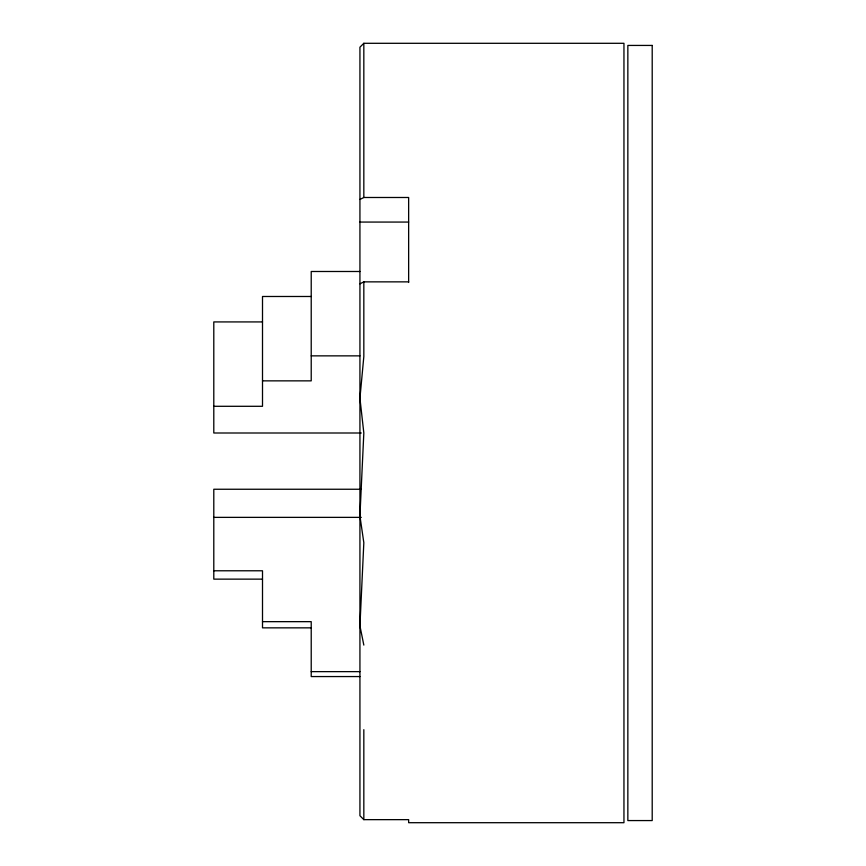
<?xml version="1.0" encoding="UTF-8"?>
<svg xmlns="http://www.w3.org/2000/svg" width="866" height="866" viewBox="0 0 866 866"><rect width="100%" height="100%" fill="white"/><g stroke="black" fill="none" stroke-linecap="round" stroke-linejoin="round"><path stroke-width="1.3" d="M363.828 43.3L359.931 47.197L359.931 815.718L363.828 819.647L408.644 819.647L408.644 822.7L623.953 822.7L623.953 43.3L363.828 43.3L363.828 197.491L359.931 199.461M359.931 283.832L363.828 281.861L408.644 281.861M363.828 197.491L408.644 197.491L408.644 282.478M359.931 222.064L408.644 222.064M359.931 271.491L311.219 271.491L311.219 380.856L262.506 380.856M311.219 296.486L262.506 296.486L262.506 406.295L213.794 406.295M262.506 321.925L213.794 321.925L213.794 433L361.284 433M311.219 355.861L359.931 355.861M361.284 489.247L213.794 489.247L213.794 579.138L262.506 579.138M213.794 517.37L361.284 517.37M213.794 570.781L262.506 570.781L262.506 627.85L311.219 627.85M262.506 621.658L311.219 621.658L311.219 676.562L359.931 676.562M311.219 671.637L359.931 671.637M363.828 645.094L359.931 625.902L363.828 542.733L359.931 515.974L363.828 433L359.931 398.263L363.828 356.521L363.828 281.861M363.828 729.67L363.828 819.647M652.206 45.433L627.85 45.433L627.85 820.567L652.206 820.567L652.206 45.433"/></g></svg>
